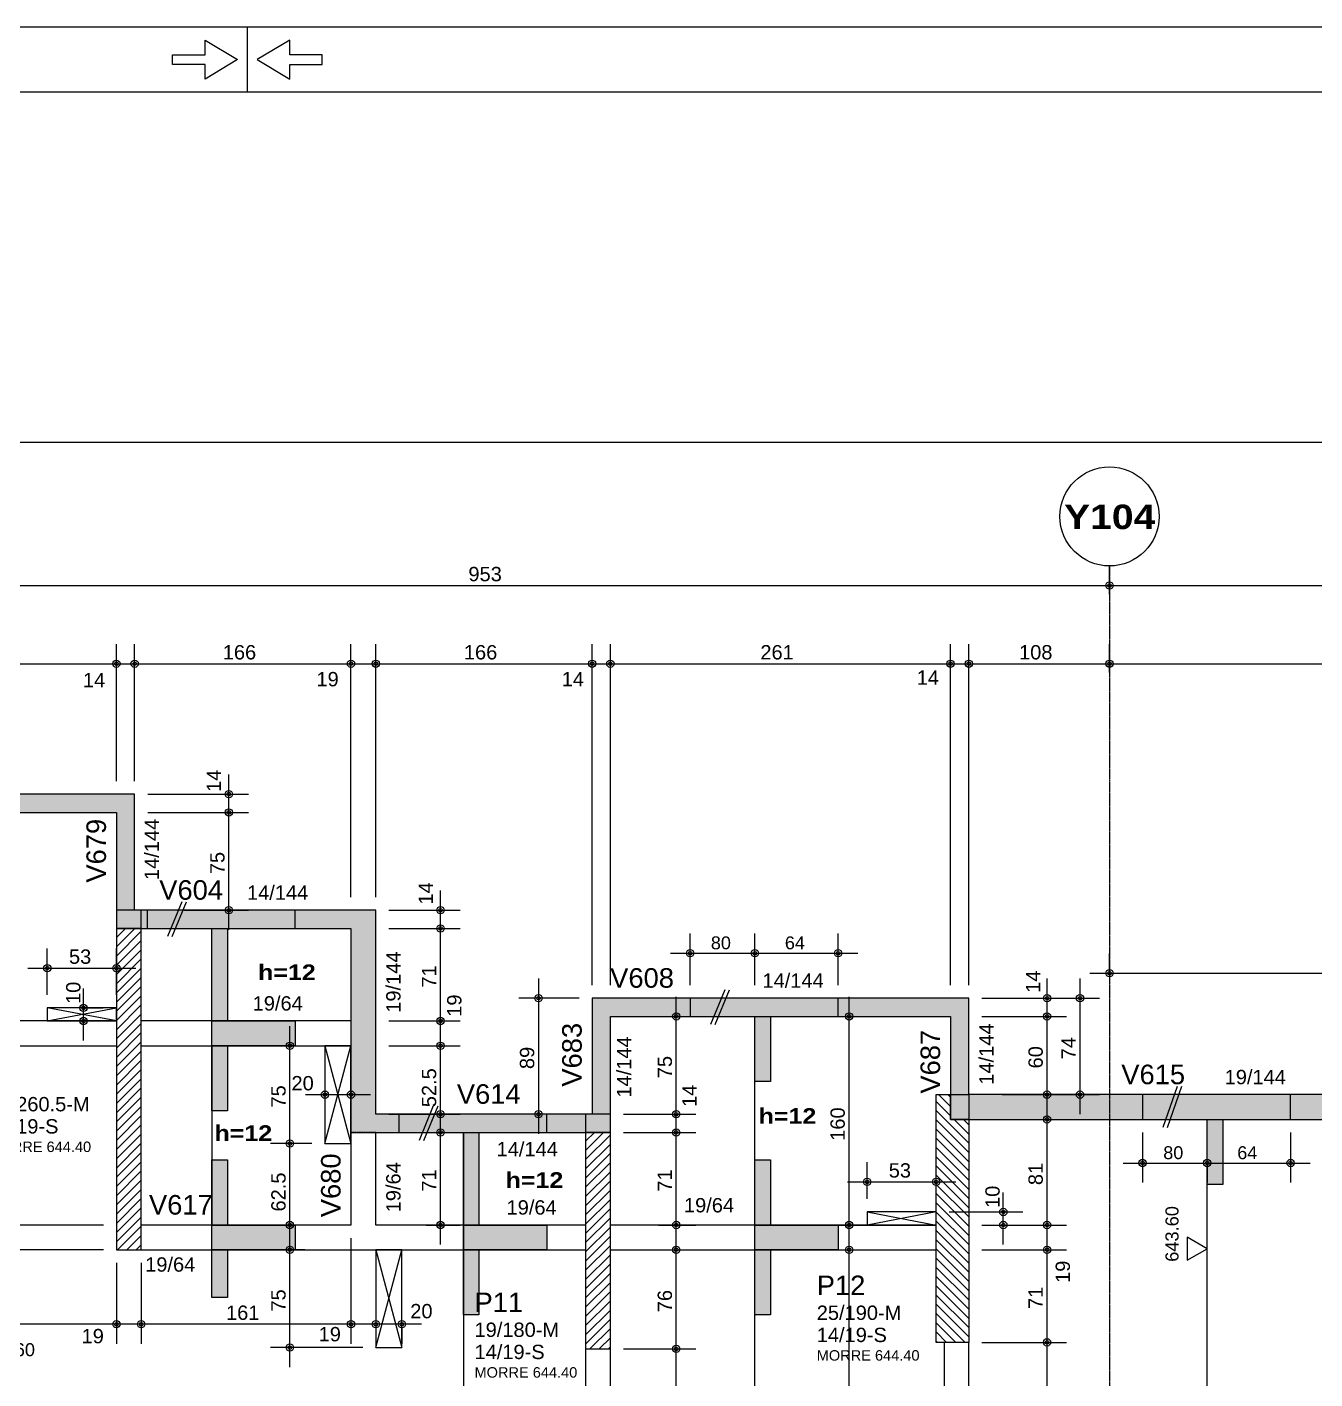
# Model space of a CAD drawing. Extents: x 0 to 7795, y 0 to 4205.
# Drawn here: x 3926 to 4914, y 3168 to 4205 of the extents above; entities that cross this region are included whole.
import ezdxf

# ---------------------------------------------------------------- set-up
doc = ezdxf.new("R2010")
doc.units = 0
doc.header["$MEASUREMENT"] = 0
for name, pattern in [('ESTILO_TQS_0002', [0.4, 0.1, -0.3]), ('ESTILO_TQS_0006', [0.3, 0.2, -0.1]), ('ESTILO_TQS_0007', [2.1, 1.5, -0.2, 0.2, -0.2])]:
    doc.linetypes.add(name, pattern=pattern)
for name, color, linetype in [('MTH-179', 1, 'CONTINUOUS'), ('MTH-224', 4, 'CONTINUOUS'), ('MTH-230', 1, 'CONTINUOUS'), ('MTH-COTAS7', 31, 'CONTINUOUS'), ('MTH-DIM-PILAR', 3, 'CONTINUOUS'), ('MTH-DIM-VIGA', 3, 'CONTINUOUS'), ('MTH-EIXO-214', 4, 'CONTINUOUS'), ('MTH-FACE-VIGA', 7, 'CONTINUOUS'), ('MTH-HACHURA-PILAR', 1, 'CONTINUOUS'), ('MTH-LINHA-SEÇÃO', 16, 'CONTINUOUS'), ('MTH-MARGEM', 5, 'CONTINUOUS'), ('MTH-PILAR-MORRE', 5, 'CONTINUOUS'), ('MTH-PILAR-SEGUE', 5, 'CONTINUOUS'), ('MTH-SIMB_COTA', 3, 'CONTINUOUS'), ('MTH-SOMB120', 56, 'CONTINUOUS'), ('MTH-SOMBRA21', 150, 'CONTINUOUS'), ('MTH-SOMBRA25', 253, 'CONTINUOUS'), ('MTH-TIT1-VIGA', 5, 'CONTINUOUS'), ('MTH-TXT', 4, 'CONTINUOUS'), ('MTH-TXT-NEGRITO', 5, 'CONTINUOUS'), ('MTH-TXT-NOTAS', 3, 'CONTINUOUS'), ('MTH-VIGA-INVERTIDA', 7, 'ESTILO_TQS_0002')]:
    doc.layers.add(name, color=color, linetype=linetype)
doc.styles.add('TQS_ARIAL', font='arial.ttf')
doc.styles.add('TQS_ARIAL_BLACK', font='ariblk.ttf')

msp = doc.modelspace()

# ---------------------------------------------------------------- linework, layer by layer
at = {"layer": 'MTH-179', "linetype": 'Continuous'}
for p, q in [((7795.004008, 4204.998269), (0.004008, 4204.998269)), ((4095.004008, 4154.998269), (4095.004008, 4204.998269))]:
    msp.add_line(p, q, dxfattribs=at)
for points in [[(4087.503275, 4179.998269), (4062.503275, 4164.998269), (4062.503275, 4176.248269), (4037.503275, 4176.248269), (4037.503275, 4183.748269), (4062.503275, 4183.748269), (4062.503275, 4194.998269), (4087.503275, 4179.998269)], [(4102.503275, 4179.998269), (4127.503275, 4164.998269), (4127.503275, 4176.248269), (4152.503275, 4176.248269), (4152.503275, 4183.748269), (4127.503275, 4183.748269), (4127.503275, 4194.998269), (4102.503275, 4179.998269)]]:
    msp.add_lwpolyline(points, dxfattribs=at)
at = {"layer": 'MTH-224', "linetype": 'Continuous'}
msp.add_lwpolyline([(4816.147961, 3259.09894), (4831.446431, 3267.931943), (4816.147961, 3276.764067), (4816.147961, 3259.09894)], dxfattribs=at)
at = {"layer": 'MTH-230', "linetype": 'Continuous'}
for p, q in [((3941.511368, 3442.635501), (3994.511368, 3452.635501)), ((3994.511368, 3442.635501), (3941.511368, 3452.635501)), ((4154.511366, 3348.618201), (4174.511366, 3423.635501)), ((4154.511366, 3423.618201), (4174.511366, 3348.618201)), ((4623.513083, 3296.135496), (4570.511367, 3286.135496)), ((4570.511367, 3296.135496), (4623.513083, 3286.135496)), ((4193.511368, 3192.135498), (4213.511368, 3267.135499)), ((4193.511368, 3267.135498), (4213.511368, 3192.135498))]:
    msp.add_line(p, q, dxfattribs=at)
msp.add_circle((4756.511366, 3829.636556), 38, dxfattribs=at)
at = {"layer": 'MTH-COTAS7', "linetype": 'Continuous'}
for p, q in [((561.511366, 3886.665182), (5343.511366, 3886.665182)), ((4756.511366, 3774.81151), (4756.511366, 3791.636556)), ((4756.511366, 3770.023656), (4756.511366, 3791.636556)), ((3788.511366, 3776.636556), (4771.511366, 3776.636556)), ((4741.511366, 3776.636556), (5343.511366, 3776.636556)), ((3994.511367, 3626.636556), (3994.511367, 3731.636556)), ((3994.511367, 3626.636556), (3994.511367, 3731.636556)), ((4008.511367, 3626.636556), (4008.511367, 3731.636556)), ((4008.511367, 3626.636556), (4008.511367, 3731.636556)), ((4174.511366, 3537.6182), (4174.511366, 3731.636556)), ((4174.511366, 3537.6182), (4174.511366, 3731.636556)), ((4193.511366, 3537.6182), (4193.511366, 3731.636556)), ((4193.511366, 3537.6182), (4193.511366, 3731.636556)), ((4359.512171, 3470.135501), (4359.512171, 3731.636556)), ((4359.512171, 3470.135501), (4359.512171, 3731.636556)), ((4373.512171, 3470.135501), (4373.512171, 3731.636556)), ((4373.512171, 3470.135501), (4373.512171, 3731.636556)), ((4634.511365, 3470.135501), (4634.511365, 3731.636556)), ((4634.511365, 3470.135501), (4634.511365, 3731.636556)), ((4648.511365, 3470.135501), (4648.511365, 3731.636556)), ((4648.511365, 3470.135501), (4648.511365, 3731.636556)), ((4756.511366, 3710.023656), (4756.511366, 3731.636556)), ((4756.511366, 3710.023656), (4756.511366, 3731.636556)), ((3788.511366, 3716.636556), (4009.511367, 3716.636556)), ((3979.511367, 3716.636556), (4023.511367, 3716.636556)), ((3993.511367, 3716.636556), (4189.511366, 3716.636556)), ((4159.511366, 3716.636556), (4208.511366, 3716.636556)), ((4178.511366, 3716.636556), (4374.512171, 3716.636556)), ((4344.512171, 3716.636556), (4388.512171, 3716.636556)), ((4358.512171, 3716.636556), (4649.511365, 3716.636556)), ((4619.511365, 3716.636556), (4663.511365, 3716.636556)), ((4633.511365, 3716.636556), (4771.511366, 3716.636556)), ((4741.511366, 3716.636556), (5324.511366, 3716.636556)), ((4080.764657, 3587.636556), (4080.764657, 3631.636556)), ((4018.511367, 3616.636556), (4095.764657, 3616.636556)), ((4080.764657, 3512.6182), (4080.764657, 3617.636556)), ((4018.511367, 3602.636556), (4095.764657, 3602.636556)), ((4018.511367, 3602.636556), (4095.764657, 3602.636556)), ((4243.206658, 3498.6182), (4243.206658, 3542.6182)), ((4046.187411, 3527.6182), (4095.764657, 3527.6182)), ((4203.511366, 3527.6182), (4258.206658, 3527.6182)), ((4243.206658, 3427.635501), (4243.206658, 3528.6182)), ((4203.511366, 3513.6182), (4258.206658, 3513.6182)), ((4203.511366, 3513.6182), (4258.206658, 3513.6182)), ((4434.753539, 3470.135501), (4434.753539, 3509.640961)), ((4484.319556, 3470.135501), (4484.319556, 3509.640961)), ((4484.319556, 3470.135501), (4484.319556, 3509.640961)), ((4548.319556, 3470.135501), (4548.319556, 3509.640961)), ((3941.511368, 3462.635501), (3941.511368, 3498.17829)), ((3994.511368, 3462.635501), (3994.511368, 3498.17829)), ((4419.753539, 3494.640961), (4499.319556, 3494.640961)), ((4469.319556, 3494.640961), (4563.319556, 3494.640961)), ((4756.511366, 3479.443004), (4756.511366, 3494.289635)), ((3926.511368, 3483.17829), (4009.511368, 3483.17829)), ((4318.39598, 3475.135501), (4318.39598, 3356.135501)), ((4708.60594, 3431.135501), (4708.60594, 3475.135501)), ((4733.876344, 3371.135501), (4733.876344, 3475.135501)), ((4741.511366, 3479.289635), (5324.511366, 3479.289635)), ((3969.317721, 3427.635501), (3969.317721, 3467.635501)), ((4243.206658, 3408.635501), (4243.206658, 3457.635501)), ((4349.512171, 3460.135501), (4303.39598, 3460.135501)), ((4424.083548, 3356.135501), (4424.083548, 3461.135501)), ((4556.700181, 3271.135499), (4556.700181, 3461.135501)), ((4658.515894, 3460.135501), (4748.876344, 3460.135501)), ((4658.515894, 3460.135501), (4723.60594, 3460.135501)), ((4708.60594, 3371.135501), (4708.60594, 3461.135501)), ((3965.935737, 3442.635501), (3984.317721, 3442.635501)), ((3968.017379, 3452.635501), (3984.317721, 3452.635501)), ((4203.511366, 3442.635501), (4258.206658, 3442.635501)), ((4203.511366, 3442.635501), (4258.206658, 3442.635501)), ((4413.477053, 3446.135501), (4439.083548, 3446.135501)), ((4553.504857, 3446.135501), (4571.700181, 3446.135501)), ((4658.515894, 3446.135501), (4723.60594, 3446.135501)), ((4668.515894, 3446.135501), (4723.60594, 3446.135501)), ((4127.639951, 3333.635501), (4127.639951, 3438.635501)), ((4243.206658, 3356.135501), (4243.206658, 3438.635501)), ((4119.185529, 3423.635501), (4112.639951, 3423.635501)), ((4203.511366, 3423.635501), (4258.206658, 3423.635501)), ((4203.511366, 3423.635501), (4258.206658, 3423.635501)), ((4139.511366, 3386.118201), (4189.511366, 3386.118201)), ((4424.083548, 3342.135501), (4424.083548, 3386.135501)), ((4674.131631, 3386.135501), (4748.876344, 3386.135501)), ((4697.704045, 3386.135501), (4723.60594, 3386.135501)), ((4708.60594, 3271.135496), (4708.60594, 3382.135501)), ((4174.511366, 3376.126851), (4174.511366, 3371.118201)), ((4203.511366, 3371.135501), (4258.206658, 3371.135501)), ((4243.206658, 3271.135499), (4243.206658, 3372.135501)), ((4344.512171, 3371.135501), (4303.39598, 3371.135501)), ((4383.512172, 3371.135501), (4439.083548, 3371.135501)), ((4383.512172, 3371.135501), (4439.083548, 3371.135501)), ((4424.083548, 3271.135499), (4424.083548, 3372.135501)), ((4127.639951, 3271.135499), (4127.639951, 3363.635501)), ((4701.022725, 3367.135501), (4723.60594, 3367.135501)), ((4238.052905, 3357.135501), (4258.206658, 3357.135501)), ((4383.512172, 3357.135501), (4439.083548, 3357.135501)), ((4383.512172, 3357.135501), (4439.083548, 3357.135501)), ((4781.880414, 3357.135501), (4781.880414, 3318.695251)), ((4895.446431, 3357.135501), (4895.446431, 3318.695251)), ((4144.511366, 3348.635501), (4112.639951, 3348.635501)), ((4144.511366, 3348.635501), (4112.639951, 3348.635501)), ((4570.511367, 3306.135496), (4570.511367, 3334.240994)), ((4623.513083, 3306.135496), (4623.513083, 3334.240994)), ((4766.880414, 3333.695251), (4846.446431, 3333.695251)), ((4816.446431, 3333.695251), (4910.446431, 3333.695251)), ((4831.446431, 3332.135501), (4831.446431, 3318.695251)), ((4831.446431, 3332.135501), (4831.446431, 3318.695251)), ((4555.511367, 3319.240994), (4638.513083, 3319.240994)), ((4675.036199, 3271.135496), (4675.036199, 3311.135496)), ((4708.60594, 3252.135499), (4708.60594, 3301.135496)), ((4633.515893, 3296.135496), (4690.036199, 3296.135496)), ((3984.511368, 3286.135499), (3873.910007, 3286.135499)), ((3984.511368, 3286.135499), (3873.910007, 3286.135499)), ((4143.914768, 3286.135499), (4112.639951, 3286.135499)), ((4127.639951, 3177.135498), (4127.639951, 3282.135499)), ((4232.252292, 3286.135499), (4258.206658, 3286.135499)), ((4410.49064, 3286.135499), (4439.083548, 3286.135499)), ((4424.083548, 3176.135501), (4424.083548, 3282.135499)), ((4545.970547, 3286.135499), (4571.700181, 3286.135499)), ((4556.700181, 3033.1355), (4556.700181, 3282.135499)), ((4658.515894, 3286.135496), (4723.60594, 3286.135496)), ((4658.515894, 3286.135496), (4723.60594, 3286.135496)), ((4668.515894, 3286.135496), (4690.036199, 3286.135496)), ((4708.60594, 3181.135499), (4708.60594, 3282.135499)), ((3984.511368, 3267.1182), (3873.910007, 3267.1182)), ((4138.989365, 3267.135499), (4112.639951, 3267.135499)), ((4174.511366, 3276.135499), (4174.511366, 3195.081278)), ((4174.511366, 3276.135499), (4174.511366, 3195.081278)), ((4417.619009, 3267.135499), (4439.083548, 3267.135499)), ((4564.956342, 3267.135499), (4571.700181, 3267.135499)), ((4658.515894, 3267.135499), (4723.60594, 3267.135499)), ((4658.515894, 3267.135499), (4723.60594, 3267.135499)), ((3994.511368, 3257.1182), (3994.511368, 3195.081278)), ((3994.511368, 3257.1182), (3994.511368, 3195.081278)), ((4013.511368, 3257.1182), (4013.511368, 3195.081278)), ((4013.511368, 3257.1182), (4013.511368, 3195.081278)), ((4193.511365, 3219.635499), (4193.511365, 3195.081278)), ((4009.511368, 3210.081278), (3788.511366, 3210.081278)), ((4028.511368, 3210.081278), (3979.511368, 3210.081278)), ((4189.511366, 3210.081278), (3998.511368, 3210.081278)), ((4208.511365, 3210.081278), (4159.511366, 3210.081278)), ((4228.511365, 3210.081278), (4178.511327, 3210.081278)), ((4193.511327, 3209.438973), (4193.511327, 3195.081278)), ((4213.511365, 3207.611384), (4213.511365, 3195.081278)), ((4424.083548, 2798.635501), (4424.083548, 3206.135501)), ((4708.60594, 3047.1355), (4708.60594, 3211.135499)), ((4658.515894, 3196.135499), (4723.60594, 3196.135499)), ((4658.515894, 3196.135499), (4723.60594, 3196.135499)), ((4183.511327, 3192.135498), (4112.639951, 3192.135498)), ((4383.512172, 3191.135501), (4439.083548, 3191.135501)), ((4383.512172, 3191.135501), (4439.083548, 3191.135501))]:
    msp.add_line(p, q, dxfattribs=at)
at = {"layer": 'MTH-EIXO-214', "linetype": 'ESTILO_TQS_0007'}
msp.add_line((4756.511366, 3791.636556), (4756.511366, 1718.135501), dxfattribs=at)
at = {"layer": 'MTH-FACE-VIGA', "linetype": 'Continuous'}
for points in [[(4008.511367, 3616.636556), (3720.511366, 3616.636556)], [(4008.511367, 3527.6182), (4008.511367, 3616.636556)], [(3734.511366, 3602.636556), (3994.511367, 3602.636556)], [(3994.511367, 3602.636556), (3994.511367, 3527.6182)], [(4193.511366, 3527.6182), (4013.511368, 3527.6182)], [(4193.511366, 3433.135501), (4193.511366, 3527.6182)], [(4013.511368, 3513.6182), (4174.511366, 3513.6182)], [(4174.511366, 3513.6182), (4174.511366, 3442.635501)], [(4648.511365, 3460.135501), (4359.512171, 3460.135501)], [(4359.512171, 3460.135501), (4359.512171, 3371.135501)], [(4648.511365, 3386.135501), (4648.511365, 3460.135501)], [(3994.511368, 3442.635501), (3734.511366, 3442.635501)], [(3941.511368, 3442.635501), (3994.511368, 3442.635501), (3994.511368, 3452.635501), (3941.511368, 3452.635501), (3941.511368, 3442.635501)], [(4174.511366, 3442.635501), (4013.511368, 3442.635501)], [(4373.512171, 3446.135501), (4634.511365, 3446.135501)], [(4373.512171, 3371.135501), (4373.512171, 3446.135501)], [(4634.511365, 3446.135501), (4634.511365, 3386.135499)], [(4193.511366, 3371.135501), (4193.511366, 3433.135501)], [(3734.511366, 3423.635501), (3994.511368, 3423.635501)], [(4013.511368, 3423.635501), (4174.511366, 3423.635501)], [(4154.511366, 3423.618201), (4154.511366, 3348.618201), (4174.511366, 3348.618201), (4174.511366, 3423.635501), (4154.511366, 3423.618201)], [(4174.511366, 3423.635501), (4174.511366, 3364.135501)], [(4925.511366, 3386.135501), (4648.515894, 3386.135501)], [(4354.512171, 3371.135501), (4193.511366, 3371.135501)], [(4174.511366, 3364.135501), (4174.511366, 3286.135499)], [(4648.515894, 3367.135501), (5309.511366, 3367.135501)], [(4193.511366, 3357.135501), (4354.512171, 3357.135501)], [(4193.511366, 3286.135499), (4193.511366, 3357.135501)], [(4623.513083, 3296.135496), (4570.511367, 3296.135496), (4570.511367, 3286.135496), (4623.513083, 3286.135496), (4623.513083, 3296.135496)], [(4174.511366, 3286.135499), (4013.511368, 3286.135499)], [(4354.512171, 3286.135499), (4193.511366, 3286.135499)], [(4623.515894, 3286.135499), (4373.512171, 3286.135499)], [(4013.511368, 3267.135499), (4184.011366, 3267.135499)], [(4184.011366, 3267.135499), (4354.512171, 3267.135499)], [(4193.511368, 3267.135498), (4193.511368, 3192.135498), (4213.511368, 3192.135498), (4213.511368, 3267.135499), (4193.511368, 3267.135498)], [(4373.512171, 3267.135499), (4623.515894, 3267.135499)], [(4629.515894, 3196.135499), (4629.515894, 3048.1355)], [(4648.515894, 3062.1355), (4648.515894, 3196.135499)], [(4354.512171, 3191.135501), (4354.512171, 2813.6355)], [(4373.512171, 2804.1355), (4373.512171, 3191.135501)]]:
    msp.add_lwpolyline(points, dxfattribs=at)
at = {"layer": 'MTH-HACHURA-PILAR', "linetype": 'Continuous'}
for p, q in [((3994.511368, 3499.536622), (4008.592946, 3513.6182)), ((3994.511368, 3506.607689), (4001.521879, 3513.6182)), ((3994.511368, 3492.465554), (4013.511368, 3511.465554)), ((3994.511368, 3485.394486), (4013.511368, 3504.394486)), ((3994.511368, 3478.323418), (4013.511368, 3497.323418)), ((3994.511368, 3471.25235), (4013.511368, 3490.25235)), ((3994.511368, 3464.181283), (4013.511368, 3483.181283)), ((3994.511368, 3457.110215), (4013.511368, 3476.110215)), ((3994.511368, 3450.039147), (4013.511368, 3469.039147)), ((3994.511368, 3442.968079), (4013.511368, 3461.968079)), ((3994.511368, 3435.897011), (4013.511368, 3454.897011)), ((3994.511368, 3428.825944), (4013.511368, 3447.825944)), ((3994.511368, 3421.754876), (4013.511368, 3440.754876)), ((3994.511368, 3414.683808), (4013.511368, 3433.683808)), ((3994.511368, 3407.61274), (4013.511368, 3426.61274)), ((3994.511368, 3400.541672), (4013.511368, 3419.541672)), ((3994.511368, 3393.470604), (4013.511368, 3412.470604)), ((3994.511368, 3386.399537), (4013.511368, 3405.399537)), ((3994.511368, 3379.328469), (4013.511368, 3398.328469)), ((3994.511368, 3372.257401), (4013.511368, 3391.257401)), ((3994.511368, 3365.186333), (4013.511368, 3384.186333)), ((4623.515894, 3380.932869), (4634.515894, 3369.932869)), ((4625.384332, 3386.135499), (4634.515894, 3377.003936)), ((4632.4554, 3386.135499), (4634.515894, 3384.075004)), ((3994.511368, 3358.115265), (4013.511368, 3377.115265)), ((4623.515894, 3373.861801), (4648.515894, 3348.861801)), ((3994.511368, 3351.044198), (4013.511368, 3370.044198)), ((3994.511368, 3343.97313), (4013.511368, 3362.97313)), ((4623.515894, 3366.790733), (4648.515894, 3341.790733)), ((4623.515894, 3359.719665), (4648.515894, 3334.719665)), ((4637.313262, 3367.135501), (4648.515894, 3355.932869)), ((4644.38433, 3367.135501), (4648.515894, 3363.003936)), ((3994.511368, 3336.902062), (4013.511368, 3355.902062)), ((4354.512171, 3343.349474), (4368.298198, 3357.135501)), ((4354.512171, 3350.420542), (4361.22713, 3357.135501)), ((4354.512171, 3336.278407), (4373.512171, 3355.278407)), ((4623.515894, 3352.648597), (4648.515894, 3327.648597)), ((3994.511368, 3329.830994), (4013.511368, 3348.830994)), ((3994.511368, 3322.759926), (4013.511368, 3341.759926)), ((4354.512171, 3329.207339), (4373.512171, 3348.207339)), ((4354.512171, 3322.136271), (4373.512171, 3341.136271)), ((4623.515894, 3345.577529), (4648.515894, 3320.577529)), ((3994.511368, 3315.688859), (4013.511368, 3334.688859)), ((4354.512171, 3315.065203), (4373.512171, 3334.065203)), ((4623.515894, 3338.506462), (4648.515894, 3313.506462)), ((4623.515894, 3331.435394), (4648.515894, 3306.435394)), ((3994.511368, 3308.617791), (4013.511368, 3327.617791)), ((3994.511368, 3301.546723), (4013.511368, 3320.546723)), ((4354.512171, 3307.994135), (4373.512171, 3326.994135)), ((4354.512171, 3300.923068), (4373.512171, 3319.923068)), ((4623.515894, 3324.364326), (4648.515894, 3299.364326)), ((3994.511368, 3294.475655), (4013.511368, 3313.475655)), ((4354.512171, 3293.852), (4373.512171, 3312.852)), ((4623.515894, 3317.293258), (4648.515894, 3292.293258)), ((4623.515894, 3310.22219), (4648.515894, 3285.22219)), ((3994.511368, 3287.404587), (4013.511368, 3306.404587)), ((3994.511368, 3280.333519), (4013.511368, 3299.333519)), ((4354.512171, 3286.780932), (4373.512171, 3305.780932)), ((4354.512171, 3279.709864), (4373.512171, 3298.709864)), ((4623.515894, 3303.151123), (4648.515894, 3278.151123)), ((3994.511368, 3273.262452), (4013.511368, 3292.262452)), ((4354.512171, 3272.638796), (4373.512171, 3291.638796)), ((4623.515894, 3296.080055), (4648.515894, 3271.080055)), ((4623.515894, 3289.008987), (4648.515894, 3264.008987)), ((3995.438184, 3267.1182), (4013.511368, 3285.191384)), ((4002.509252, 3267.1182), (4013.511368, 3278.120316)), ((4354.512171, 3265.567728), (4373.512171, 3284.567728)), ((4354.512171, 3258.496661), (4373.512171, 3277.496661)), ((4623.515894, 3281.937919), (4648.515894, 3256.937919)), ((4009.58032, 3267.1182), (4013.511368, 3271.049248)), ((4354.512171, 3251.425593), (4373.512171, 3270.425593)), ((4623.515894, 3274.866851), (4648.515894, 3249.866851)), ((4623.515894, 3267.795784), (4648.515894, 3242.795784)), ((4354.512171, 3244.354525), (4373.512171, 3263.354525)), ((4354.512171, 3237.283457), (4373.512171, 3256.283457)), ((4623.515894, 3260.724716), (4648.515894, 3235.724716)), ((4354.512171, 3230.212389), (4373.512171, 3249.212389)), ((4623.515894, 3253.653648), (4648.515894, 3228.653648)), ((4623.515894, 3246.58258), (4648.515894, 3221.58258)), ((4354.512171, 3223.141322), (4373.512171, 3242.141322)), ((4623.515894, 3239.511512), (4648.515894, 3214.511512)), ((4354.512171, 3216.070254), (4373.512171, 3235.070254)), ((4354.512171, 3208.999186), (4373.512171, 3227.999186)), ((4623.515894, 3232.440444), (4648.515894, 3207.440444)), ((4623.515894, 3225.369377), (4648.515894, 3200.369377)), ((4354.512171, 3201.928118), (4373.512171, 3220.928118)), ((4623.515894, 3218.298309), (4645.678705, 3196.135499)), ((4354.512171, 3194.85705), (4373.512171, 3213.85705)), ((4357.86169, 3191.135501), (4373.512171, 3206.785983)), ((4623.515894, 3211.227241), (4638.607637, 3196.135499)), ((4623.515894, 3204.156173), (4631.536569, 3196.135499)), ((4364.932757, 3191.135501), (4373.512171, 3199.714915)), ((4623.515894, 3197.085105), (4624.465501, 3196.135499)), ((4372.003825, 3191.135501), (4373.512171, 3192.643847))]:
    msp.add_line(p, q, dxfattribs=at)
at = {"layer": 'MTH-LINHA-SEÇÃO', "linetype": 'Continuous'}
for p, q in [((4034.013917, 3507.654311), (4044.935693, 3534.206109)), ((4037.351127, 3507.50262), (4048.272903, 3534.054417)), ((4450.615734, 3440.171612), (4461.53751, 3466.72341)), ((4453.952943, 3440.019921), (4464.874719, 3466.571718)), ((4484.319556, 3286.135499), (4484.319556, 3446.135501)), ((4067.717739, 3423.635501), (4067.717739, 3286.135499)), ((4797.742609, 3361.171612), (4808.664385, 3392.72341)), ((4801.079818, 3361.019921), (4812.001594, 3392.571718)), ((4227.010696, 3351.171612), (4237.932472, 3377.72341)), ((4230.347905, 3351.019921), (4241.269682, 3377.571718)), ((4831.446431, 2686.135501), (4831.446431, 3367.135501)), ((4260.714518, 3357.135501), (4260.714518, 2531.13677)), ((4484.319556, 2686.1355), (4484.319556, 3286.135499))]:
    msp.add_line(p, q, dxfattribs=at)
for points in [[(4018.151723, 3527.6182), (4018.151723, 3513.6182), (4131.717739, 3513.6182), (4131.717739, 3527.6182), (4018.151723, 3527.6182)], [(4067.717739, 3442.635501), (4067.717739, 3513.6182), (4079.717739, 3513.6182), (4079.717739, 3442.635501), (4067.717739, 3442.635501)], [(4434.753539, 3460.135501), (4434.753539, 3446.135501), (4548.319556, 3446.135501), (4548.319556, 3460.135501), (4434.753539, 3460.135501)], [(4067.68788, 3423.635501), (4067.68788, 3442.635501), (4131.68788, 3442.635501), (4131.68788, 3423.635501), (4067.68788, 3423.635501)], [(4484.319556, 3396.135501), (4484.319556, 3446.135501), (4496.319556, 3446.135501), (4496.319556, 3396.135501), (4484.319556, 3396.135501)], [(4067.717739, 3373.635501), (4067.717739, 3423.635501), (4079.717739, 3423.635501), (4079.717739, 3373.635501), (4067.717739, 3373.635501)], [(4781.880414, 3386.135501), (4781.880414, 3367.135501), (4895.446431, 3367.135501), (4895.446431, 3386.135501), (4781.880414, 3386.135501)], [(4211.148502, 3371.135501), (4211.148502, 3357.135501), (4324.714518, 3357.135501), (4324.714518, 3371.135501), (4211.148502, 3371.135501)], [(4831.446431, 3317.135501), (4831.446431, 3367.135501), (4843.446431, 3367.135501), (4843.446431, 3317.135501), (4831.446431, 3317.135501)], [(4260.714518, 3286.135499), (4260.714518, 3357.135501), (4272.714518, 3357.135501), (4272.714518, 3286.135499), (4260.714518, 3286.135499)], [(4067.717739, 3286.135499), (4067.717739, 3336.135499), (4079.717739, 3336.135499), (4079.717739, 3286.135499), (4067.717739, 3286.135499)], [(4484.319556, 3286.135499), (4484.319556, 3336.135499), (4496.319556, 3336.135499), (4496.319556, 3286.135499), (4484.319556, 3286.135499)], [(4067.68788, 3267.135499), (4067.68788, 3286.135499), (4131.68788, 3286.135499), (4131.68788, 3267.135499), (4067.68788, 3267.135499)], [(4260.714518, 3267.135499), (4260.714518, 3286.135499), (4324.714518, 3286.135499), (4324.714518, 3267.135499), (4260.714518, 3267.135499)], [(4484.319556, 3267.135499), (4484.319556, 3286.135499), (4548.319556, 3286.135499), (4548.319556, 3267.135499), (4484.319556, 3267.135499)], [(4067.717739, 3230.572307), (4067.717739, 3267.135499), (4079.717739, 3267.135499), (4079.717739, 3230.572307), (4067.717739, 3230.572307)], [(4260.714518, 3217.135499), (4260.714518, 3267.135499), (4272.714518, 3267.135499), (4272.714518, 3217.135499), (4260.714518, 3217.135499)], [(4484.319556, 3217.135499), (4484.319556, 3267.135499), (4496.319556, 3267.135499), (4496.319556, 3217.135499), (4484.319556, 3217.135499)]]:
    msp.add_lwpolyline(points, dxfattribs=at)
at = {"layer": 'MTH-MARGEM', "linetype": 'Continuous'}
msp.add_line((7745.004008, 4154.998269), (175.004008, 4154.998269), dxfattribs=at)
at = {"layer": 'MTH-PILAR-MORRE', "linetype": 'Continuous'}
for points in [[(4013.511368, 3513.6182), (3994.511368, 3513.6182), (3994.511368, 3267.1182), (4013.511368, 3267.1182), (4013.511368, 3513.6182)], [(4648.515894, 3367.135501), (4648.515894, 3196.135499), (4623.515894, 3196.135499), (4623.515894, 3386.135499), (4634.515894, 3386.135499), (4634.515894, 3367.135501), (4648.515894, 3367.135501)], [(4373.512171, 3357.135501), (4354.512171, 3357.135501), (4354.512171, 3191.135501), (4373.512171, 3191.135501), (4373.512171, 3357.135501)]]:
    msp.add_lwpolyline(points, dxfattribs=at)
at = {"layer": 'MTH-PILAR-SEGUE', "linetype": 'Continuous'}
for points in [[(4013.511368, 3527.600901), (3994.511368, 3527.600901), (3994.511368, 3513.6182), (4013.511368, 3513.6182), (4013.511368, 3527.600901)], [(4634.515894, 3386.135499), (4648.515894, 3386.135499), (4648.515894, 3367.135501), (4634.515894, 3367.135501), (4634.515894, 3386.135499)], [(4373.512171, 3371.135501), (4354.512171, 3371.135501), (4354.512171, 3357.135501), (4373.512171, 3357.135501), (4373.512171, 3371.135501)]]:
    msp.add_lwpolyline(points, dxfattribs=at)
at = {"layer": 'MTH-SIMB_COTA', "linetype": 'Continuous'}
for centre, radius in [((4756.511366, 3776.636556), 2.8), ((4756.511366, 3776.636556), 2.8), ((4756.511366, 3776.636556), 1.4), ((4756.511366, 3776.636556), 1.4), ((3994.511367, 3716.636556), 2.8), ((3994.511367, 3716.636556), 2.8), ((3994.511367, 3716.636556), 1.4), ((3994.511367, 3716.636556), 1.4), ((4008.511367, 3716.636556), 2.8), ((4008.511367, 3716.636556), 2.8), ((4008.511367, 3716.636556), 1.4), ((4008.511367, 3716.636556), 1.4), ((4174.511366, 3716.636556), 2.8), ((4174.511366, 3716.636556), 2.8), ((4174.511366, 3716.636556), 1.4), ((4174.511366, 3716.636556), 1.4), ((4193.511366, 3716.636556), 2.8), ((4193.511366, 3716.636556), 2.8), ((4193.511366, 3716.636556), 1.4), ((4193.511366, 3716.636556), 1.4), ((4359.512171, 3716.636556), 2.8), ((4359.512171, 3716.636556), 2.8), ((4359.512171, 3716.636556), 1.4), ((4359.512171, 3716.636556), 1.4), ((4373.512171, 3716.636556), 2.8), ((4373.512171, 3716.636556), 2.8), ((4373.512171, 3716.636556), 1.4), ((4373.512171, 3716.636556), 1.4), ((4634.511365, 3716.636556), 2.8), ((4634.511365, 3716.636556), 2.8), ((4634.511365, 3716.636556), 1.4), ((4634.511365, 3716.636556), 1.4), ((4648.511365, 3716.636556), 2.8), ((4648.511365, 3716.636556), 2.8), ((4648.511365, 3716.636556), 1.4), ((4648.511365, 3716.636556), 1.4), ((4756.511366, 3716.636556), 2.8), ((4756.511366, 3716.636556), 2.8), ((4756.511366, 3716.636556), 1.4), ((4756.511366, 3716.636556), 1.4), ((4080.764657, 3616.636556), 2.8), ((4080.764657, 3616.636556), 1.4), ((4080.764657, 3602.636556), 2.8), ((4080.764657, 3602.636556), 2.8), ((4080.764657, 3602.636556), 1.4), ((4080.764657, 3602.636556), 1.4), ((4080.764657, 3527.6182), 2.8), ((4080.764657, 3527.6182), 1.4), ((4243.206658, 3527.6182), 2.8), ((4243.206658, 3527.6182), 1.4), ((4243.206658, 3513.6182), 2.8), ((4243.206658, 3513.6182), 2.8), ((4243.206658, 3513.6182), 1.4), ((4243.206658, 3513.6182), 1.4), ((4434.753539, 3494.640961), 2.8), ((4434.753539, 3494.640961), 1.4), ((4484.319556, 3494.640961), 2.8), ((4484.319556, 3494.640961), 2.8), ((4484.319556, 3494.640961), 1.4), ((4484.319556, 3494.640961), 1.4), ((4548.319556, 3494.640961), 2.8), ((4548.319556, 3494.640961), 1.4), ((3941.511368, 3483.17829), 2.8), ((3941.511368, 3483.17829), 1.4), ((3994.511368, 3483.17829), 2.8), ((3994.511368, 3483.17829), 1.4), ((4756.511366, 3479.289635), 2.8), ((4756.511366, 3479.289635), 1.4), ((3969.317721, 3452.635501), 2.8), ((3969.317721, 3452.635501), 1.4), ((4318.39598, 3460.135501), 2.8), ((4318.39598, 3460.135501), 1.4), ((4708.60594, 3460.135501), 2.8), ((4708.60594, 3460.135501), 1.4), ((4733.876344, 3460.135501), 2.8), ((4733.876344, 3460.135501), 1.4), ((3969.317721, 3442.635501), 2.8), ((3969.317721, 3442.635501), 1.4), ((4243.206658, 3442.635501), 2.8), ((4243.206658, 3442.635501), 2.8), ((4243.206658, 3442.635501), 1.4), ((4243.206658, 3442.635501), 1.4), ((4424.083548, 3446.135501), 2.8), ((4424.083548, 3446.135501), 1.4), ((4556.700181, 3446.135501), 2.8), ((4556.700181, 3446.135501), 1.4), ((4708.60594, 3446.135501), 2.8), ((4708.60594, 3446.135501), 2.8), ((4708.60594, 3446.135501), 1.4), ((4708.60594, 3446.135501), 1.4), ((4127.639951, 3423.635501), 2.8), ((4127.639951, 3423.635501), 1.4), ((4243.206658, 3423.635501), 2.8), ((4243.206658, 3423.635501), 2.8), ((4243.206658, 3423.635501), 1.4), ((4243.206658, 3423.635501), 1.4), ((4154.511366, 3386.118201), 2.8), ((4154.511366, 3386.118201), 1.4), ((4174.511366, 3386.118201), 2.8), ((4174.511366, 3386.118201), 1.4), ((4708.60594, 3386.135501), 2.8), ((4708.60594, 3386.135501), 1.4), ((4733.876344, 3386.135501), 2.8), ((4733.876344, 3386.135501), 1.4), ((4243.206658, 3371.135501), 2.8), ((4243.206658, 3371.135501), 1.4), ((4318.39598, 3371.135501), 2.8), ((4318.39598, 3371.135501), 1.4), ((4424.083548, 3371.135501), 2.8), ((4424.083548, 3371.135501), 2.8), ((4424.083548, 3371.135501), 1.4), ((4424.083548, 3371.135501), 1.4), ((4243.206658, 3357.135501), 2.8), ((4424.083548, 3357.135501), 2.8), ((4424.083548, 3357.135501), 2.8), ((4708.60594, 3367.135501), 2.8), ((4708.60594, 3367.135501), 1.4), ((4127.639951, 3348.635501), 2.8), ((4127.639951, 3348.635501), 2.8), ((4127.639951, 3348.635501), 1.4), ((4127.639951, 3348.635501), 1.4), ((4243.206658, 3357.135501), 1.4), ((4424.083548, 3357.135501), 1.4), ((4424.083548, 3357.135501), 1.4), ((4781.880414, 3333.695251), 2.8), ((4781.880414, 3333.695251), 1.4), ((4831.446431, 3333.695251), 2.8), ((4831.446431, 3333.695251), 2.8), ((4831.446431, 3333.695251), 1.4), ((4831.446431, 3333.695251), 1.4), ((4895.446431, 3333.695251), 2.8), ((4895.446431, 3333.695251), 1.4), ((4570.511367, 3319.240994), 2.8), ((4570.511367, 3319.240994), 1.4), ((4623.513083, 3319.240994), 2.8), ((4623.513083, 3319.240994), 1.4), ((4675.036199, 3296.135496), 2.8), ((4675.036199, 3296.135496), 1.4), ((4127.639951, 3286.135499), 2.8), ((4127.639951, 3286.135499), 1.4), ((4243.206658, 3286.135499), 2.8), ((4243.206658, 3286.135499), 1.4), ((4424.083548, 3286.135499), 2.8), ((4424.083548, 3286.135499), 1.4), ((4556.700181, 3286.135499), 2.8), ((4556.700181, 3286.135499), 1.4), ((4675.036199, 3286.135496), 2.8), ((4675.036199, 3286.135496), 1.4), ((4708.60594, 3286.135496), 2.8), ((4708.60594, 3286.135496), 2.8), ((4708.60594, 3286.135496), 1.4), ((4708.60594, 3286.135496), 1.4), ((4127.639951, 3267.135499), 2.8), ((4127.639951, 3267.135499), 1.4), ((4424.083548, 3267.135499), 2.8), ((4424.083548, 3267.135499), 1.4), ((4556.700181, 3267.135499), 2.8), ((4556.700181, 3267.135499), 1.4), ((4708.60594, 3267.135499), 2.8), ((4708.60594, 3267.135499), 2.8), ((4708.60594, 3267.135499), 1.4), ((4708.60594, 3267.135499), 1.4), ((3994.511368, 3210.081278), 2.8), ((3994.511368, 3210.081278), 2.8), ((3994.511368, 3210.081278), 1.4), ((3994.511368, 3210.081278), 1.4), ((4013.511368, 3210.081278), 2.8), ((4013.511368, 3210.081278), 2.8), ((4013.511368, 3210.081278), 1.4), ((4013.511368, 3210.081278), 1.4), ((4174.511366, 3210.081278), 2.8), ((4174.511366, 3210.081278), 2.8), ((4174.511366, 3210.081278), 1.4), ((4174.511366, 3210.081278), 1.4), ((4193.511327, 3210.081278), 2.8), ((4193.511365, 3210.081278), 2.8), ((4193.511327, 3210.081278), 1.4), ((4193.511365, 3210.081278), 1.4), ((4213.511365, 3210.081278), 2.8), ((4213.511365, 3210.081278), 1.4), ((4127.639951, 3192.135498), 2.8), ((4424.083548, 3191.135501), 2.8), ((4424.083548, 3191.135501), 2.8), ((4708.60594, 3196.135499), 2.8), ((4708.60594, 3196.135499), 2.8), ((4708.60594, 3196.135499), 1.4), ((4708.60594, 3196.135499), 1.4), ((4127.639951, 3192.135498), 1.4), ((4424.083548, 3191.135501), 1.4), ((4424.083548, 3191.135501), 1.4)]:
    msp.add_circle(centre, radius, dxfattribs=at)
at = {"layer": 'MTH-SOMB120', "linetype": 'Continuous'}
for points in [[(5309.511366, 3386.135501), (4648.511366, 3386.135501), (4648.511366, 3460.135918), (4359.512172, 3460.135918), (4359.512172, 3371.135501), (4193.511366, 3371.135501), (4193.511366, 3527.618233), (4008.511368, 3527.618233), (4008.511368, 3616.636627), (3720.511366, 3616.636627), (3720.511366, 3527.618233), (3712.511366, 3527.618233), (3712.511366, 3475.635533), (3390.511366, 3475.635533), (3390.511366, 3377.635536), (2514.511366, 3377.635536)], [(2489.511366, 3358.635533), (3415.511366, 3358.635533), (3415.511366, 3456.635572), (3734.511366, 3456.635572), (3734.511366, 3602.636627), (3994.511368, 3602.636627), (3994.511368, 3513.618271), (4174.511366, 3513.618271), (4174.511366, 3357.135501), (4373.512172, 3357.135501), (4373.512172, 3446.135918), (4634.511366, 3446.135918), (4634.511366, 3367.135501), (5309.511366, 3367.135501)]]:
    msp.add_lwpolyline(points, dxfattribs=at)
for points in [[(3720.511366, 3616.636627), (3734.511366, 3602.636627), (4008.511368, 3616.636627)], [(3734.511366, 3602.636627), (3994.511368, 3602.636627), (4008.511368, 3616.636627)], [(4008.511368, 3616.636627), (3994.511368, 3602.636627), (4008.511368, 3527.618233)], [(3994.511368, 3602.636627), (3994.511368, 3513.618271), (4008.511368, 3527.618233)], [(4008.511368, 3527.618233), (3994.511368, 3513.618271), (4174.511366, 3513.618271)], [(4008.511368, 3527.618233), (4174.511366, 3513.618271), (4193.511366, 3527.618233)], [(4193.511366, 3527.618233), (4174.511366, 3357.135501), (4193.511366, 3371.135501)], [(4193.511366, 3527.618233), (4174.511366, 3513.618271), (4174.511366, 3357.135501)], [(4359.512172, 3371.135501), (4373.512172, 3357.135501), (4359.512172, 3460.135918)], [(4359.512172, 3460.135918), (4373.512172, 3357.135501), (4373.512172, 3446.135918)], [(4359.512172, 3460.135918), (4373.512172, 3446.135918), (4648.511366, 3460.135918)], [(4634.511366, 3446.135918), (4648.511366, 3460.135918), (4373.512172, 3446.135918)], [(4634.511366, 3367.135501), (4648.511366, 3460.135918), (4634.511366, 3446.135918)], [(4634.511366, 3367.135501), (4648.511366, 3386.135501), (4648.511366, 3460.135918)], [(5309.511366, 3367.135501), (4648.511366, 3386.135501), (4634.511366, 3367.135501)], [(5309.511366, 3367.135501), (5309.511366, 3386.135501), (4648.511366, 3386.135501)], [(4193.511366, 3371.135501), (4174.511366, 3357.135501), (4373.512172, 3357.135501)], [(4193.511366, 3371.135501), (4373.512172, 3357.135501), (4359.512172, 3371.135501)]]:
    msp.add_solid(points, dxfattribs=at)
at = {"layer": 'MTH-SOMBRA21', "linetype": 'Continuous'}
for points in [[(4018.151723, 3527.6182), (4018.151723, 3513.6182), (4131.717739, 3513.6182)], [(4018.151723, 3527.6182), (4131.717739, 3513.6182), (4131.717739, 3527.6182)], [(4018.151723, 3527.6182), (4131.717739, 3527.6182), (4018.151723, 3527.6182)], [(4067.717739, 3442.635501), (4067.717739, 3513.6182), (4079.717739, 3513.6182)], [(4067.717739, 3442.635501), (4079.717739, 3513.6182), (4079.717739, 3442.635501)], [(4434.753539, 3460.135501), (4434.753539, 3446.135501), (4548.319556, 3446.135501)], [(4434.753539, 3460.135501), (4548.319556, 3446.135501), (4548.319556, 3460.135501)], [(4434.753539, 3460.135501), (4548.319556, 3460.135501), (4434.753539, 3460.135501)], [(4067.68788, 3423.635501), (4067.68788, 3442.635501), (4131.68788, 3442.635501)], [(4067.68788, 3423.635501), (4131.68788, 3442.635501), (4131.68788, 3423.635501)], [(4067.717739, 3442.635501), (4079.717739, 3442.635501), (4067.717739, 3442.635501)], [(4484.319556, 3396.135501), (4484.319556, 3446.135501), (4496.319556, 3446.135501)], [(4484.319556, 3396.135501), (4496.319556, 3446.135501), (4496.319556, 3396.135501)], [(4067.68788, 3423.635501), (4131.68788, 3423.635501), (4067.68788, 3423.635501)], [(4067.717739, 3373.635501), (4067.717739, 3423.635501), (4079.717739, 3423.635501)], [(4067.717739, 3373.635501), (4079.717739, 3423.635501), (4079.717739, 3373.635501)], [(4484.319556, 3396.135501), (4496.319556, 3396.135501), (4484.319556, 3396.135501)], [(4781.880414, 3386.135501), (4781.880414, 3367.135501), (4895.446431, 3367.135501)], [(4781.880414, 3386.135501), (4895.446431, 3367.135501), (4895.446431, 3386.135501)], [(4781.880414, 3386.135501), (4895.446431, 3386.135501), (4781.880414, 3386.135501)], [(4067.717739, 3373.635501), (4079.717739, 3373.635501), (4067.717739, 3373.635501)], [(4211.148502, 3371.135501), (4211.148502, 3357.135501), (4324.714518, 3357.135501)], [(4211.148502, 3371.135501), (4324.714518, 3357.135501), (4324.714518, 3371.135501)], [(4211.148502, 3371.135501), (4324.714518, 3371.135501), (4211.148502, 3371.135501)], [(4831.446431, 3317.135501), (4831.446431, 3367.135501), (4843.446431, 3367.135501)], [(4831.446431, 3317.135501), (4843.446431, 3367.135501), (4843.446431, 3317.135501)], [(4260.714518, 3286.135499), (4260.714518, 3357.135501), (4272.714518, 3357.135501)], [(4260.714518, 3286.135499), (4272.714518, 3357.135501), (4272.714518, 3286.135499)], [(4067.717739, 3286.135499), (4067.717739, 3336.135499), (4079.717739, 3336.135499)], [(4067.717739, 3286.135499), (4079.717739, 3336.135499), (4079.717739, 3286.135499)], [(4484.319556, 3286.135499), (4484.319556, 3336.135499), (4496.319556, 3336.135499)], [(4484.319556, 3286.135499), (4496.319556, 3336.135499), (4496.319556, 3286.135499)], [(4831.446431, 3317.135501), (4843.446431, 3317.135501), (4831.446431, 3317.135501)], [(4067.68788, 3267.135499), (4067.68788, 3286.135499), (4131.68788, 3286.135499)], [(4067.68788, 3267.135499), (4131.68788, 3286.135499), (4131.68788, 3267.135499)], [(4067.717739, 3286.135499), (4079.717739, 3286.135499), (4067.717739, 3286.135499)], [(4260.714518, 3267.135499), (4260.714518, 3286.135499), (4324.714518, 3286.135499)], [(4260.714518, 3267.135499), (4324.714518, 3286.135499), (4324.714518, 3267.135499)], [(4260.714518, 3286.135499), (4272.714518, 3286.135499), (4260.714518, 3286.135499)], [(4484.319556, 3267.135499), (4484.319556, 3286.135499), (4548.319556, 3286.135499)], [(4484.319556, 3267.135499), (4548.319556, 3286.135499), (4548.319556, 3267.135499)], [(4484.319556, 3286.135499), (4496.319556, 3286.135499), (4484.319556, 3286.135499)], [(4067.68788, 3267.135499), (4131.68788, 3267.135499), (4067.68788, 3267.135499)], [(4067.717739, 3230.572307), (4067.717739, 3267.135499), (4079.717739, 3267.135499)], [(4067.717739, 3230.572307), (4079.717739, 3267.135499), (4079.717739, 3230.572307)], [(4260.714518, 3267.135499), (4324.714518, 3267.135499), (4260.714518, 3267.135499)], [(4260.714518, 3217.135499), (4260.714518, 3267.135499), (4272.714518, 3267.135499)], [(4260.714518, 3217.135499), (4272.714518, 3267.135499), (4272.714518, 3217.135499)], [(4484.319556, 3217.135499), (4484.319556, 3267.135499), (4496.319556, 3267.135499)], [(4484.319556, 3217.135499), (4496.319556, 3267.135499), (4496.319556, 3217.135499)], [(4484.319556, 3267.135499), (4548.319556, 3267.135499), (4484.319556, 3267.135499)], [(4067.717739, 3230.572307), (4079.717739, 3230.572307), (4067.717739, 3230.572307)], [(4260.714518, 3217.135499), (4272.714518, 3217.135499), (4260.714518, 3217.135499)], [(4484.319556, 3217.135499), (4496.319556, 3217.135499), (4484.319556, 3217.135499)]]:
    msp.add_solid(points, dxfattribs=at)
at = {"layer": 'MTH-SOMBRA25', "linetype": 'Continuous'}
for points in [[(4013.511368, 3527.600901), (3994.511368, 3527.600901), (3994.511368, 3513.6182)], [(4013.511368, 3527.600901), (3994.511368, 3513.6182), (4013.511368, 3513.6182)], [(4013.511368, 3527.600901), (4013.511368, 3513.6182), (4013.511368, 3527.600901)], [(4634.515894, 3386.135499), (4648.515894, 3386.135499), (4648.515894, 3367.135501)], [(4634.515894, 3386.135499), (4648.515894, 3367.135501), (4634.515894, 3367.135501)], [(4634.515894, 3386.135499), (4634.515894, 3367.135501), (4634.515894, 3386.135499)], [(4373.512171, 3371.135501), (4354.512171, 3371.135501), (4354.512171, 3357.135501)], [(4373.512171, 3371.135501), (4354.512171, 3357.135501), (4373.512171, 3357.135501)], [(4373.512171, 3371.135501), (4373.512171, 3357.135501), (4373.512171, 3371.135501)]]:
    msp.add_solid(points, dxfattribs=at)
at = {"layer": 'MTH-VIGA-INVERTIDA', "linetype": 'ESTILO_TQS_0006'}
for p, q in [((4174.511366, 3442.635501), (4174.511366, 3423.635501)), ((4193.511366, 3357.135501), (4174.511366, 3357.135501))]:
    msp.add_line(p, q, dxfattribs=at)

# ---------------------------------------------------------------- texts
at = {"layer": 'MTH-COTAS7', "linetype": 'Continuous', "style": 'TQS_ARIAL'}
for s, height, p in [('953', 11, (4264.611366, 3779.936556)), ('166', 11, (4076.111367, 3719.936556)), ('166', 11, (4261.111769, 3719.936556)), ('261', 11, (4488.611768, 3719.936556)), ('108', 11, (4687.111366, 3719.936556)), ('14', 11, (3968.844704, 3698.60673)), ('19', 11, (4147.994331, 3699.315028)), ('14', 11, (4336.184032, 3699.315028)), ('14', 11, (4608.570924, 3700.49829)), ('80', 9.9, (4450.626547, 3497.610961)), ('64', 9.9, (4507.409556, 3497.610961)), ('53', 11, (3958.111368, 3486.47829)), ('20', 11, (4128.844703, 3389.418201)), ('80', 9.9, (4797.753423, 3336.665251)), ('64', 9.9, (4854.536431, 3336.665251)), ('53', 11, (4587.112225, 3322.540994)), ('20', 11, (4219.987996, 3214.573777)), ('161', 11, (4078.611367, 3213.381278)), ('19', 11, (3967.80036, 3195.425761)), ('19', 11, (4149.692091, 3196.924962))]:
    msp.add_text(s, height=height, dxfattribs=at).set_placement(p)
for s, p in [('14', (4074.810178, 3618.282771)), ('75', (4077.464657, 3555.227378)), ('14', (4237.361664, 3531.926316)), ('71', (4239.906658, 3468.22685)), ('14', (4703.389067, 3464.23523)), ('10', (3966.938701, 3455.670879)), ('19', (4259.258192, 3445.860515)), ('89', (4315.09598, 3405.735501)), ('60', (4705.30594, 3406.235501)), ('74', (4730.576344, 3413.235501)), ('75', (4420.783548, 3398.735501)), ('52.5', (4239.906658, 3376.485501)), ('75', (4124.339951, 3376.235501)), ('14', (4439.682541, 3376.707184)), ('160', (4553.400181, 3350.7355)), ('81', (4705.30594, 3316.735498)), ('62.5', (4124.339951, 3296.4855)), ('71', (4239.906658, 3311.7355)), ('71', (4420.783548, 3311.7355)), ('10', (4672.234955, 3299.207732)), ('19', (4726.171378, 3241.711341)), ('75', (4124.339951, 3219.735498)), ('76', (4420.783548, 3219.2355)), ('71', (4705.30594, 3221.735499))]:
    msp.add_text(s, height=11, rotation=90, dxfattribs=at).set_placement(p)
at = {"layer": 'MTH-DIM-PILAR', "linetype": 'Continuous', "style": 'TQS_ARIAL'}
for s, p in [('19/260.5-M', (3896.245889, 3373.330484)), ('14/19-S', (3896.245889, 3356.330484)), ('25/190-M', (4531.873223, 3213.34858)), ('19/180-M', (4269.283537, 3200.29659)), ('14/19-S', (4531.873223, 3196.34858)), ('14/19-S', (4269.283537, 3183.29659))]:
    msp.add_text(s, height=11, dxfattribs=at).set_placement(p)
at = {"layer": 'MTH-DIM-VIGA', "linetype": 'Continuous', "style": 'TQS_ARIAL'}
for s, rotation, p in [('14/144', 90, (4027.158908, 3550.725845)), ('19/144', 90, (4212.511366, 3448.949641)), ('19/64', 360, (4099.057014, 3450.635501)), ('14/144', 90, (4667.511365, 3393.763652)), ('14/144', 90, (4389.512171, 3383.864066)), ('14/144', 360, (4286.23388, 3338.845511)), ('19/64', 90, (4212.511366, 3295.852404))]:
    msp.add_text(s, height=11, rotation=rotation, dxfattribs=at).set_placement(p)
for s, p in [('14/144', (4094.710168, 3535.6182)), ('14/144', (4490.21672, 3468.135501)), ('19/144', (4844.863239, 3394.135501)), ('19/64', (4293.882405, 3294.135499)), ('19/64', (4429.987493, 3295.829563)), ('19/64', (4016.599655, 3250.354848))]:
    msp.add_text(s, height=11, dxfattribs=at).set_placement(p)
at = {"layer": 'MTH-PILAR-SEGUE', "linetype": 'Continuous', "style": 'TQS_ARIAL'}
for s, p in [('P12', (4531.873223, 3232.34858)), ('P11', (4269.283537, 3219.29659))]:
    msp.add_text(s, height=15, dxfattribs=at).set_placement(p)
at = {"layer": 'MTH-TIT1-VIGA', "linetype": 'Continuous', "style": 'TQS_ARIAL'}
for s, rotation, p in [('V679', 90, (3986.511367, 3548.7432)), ('V608', 360, (4373.387171, 3468.135501)), ('V683', 90, (4351.512171, 3392.260501)), ('V687', 90, (4626.511365, 3386.911571)), ('V614', 360, (4255.736216, 3379.135501)), ('V680', 90, (4166.511366, 3292.132952)), ('V617', 360, (4019.507008, 3294.135499))]:
    msp.add_text(s, height=15, rotation=rotation, dxfattribs=at).set_placement(p)
for s, p in [('V604', (4027.386368, 3535.6182)), ('V615', (4765.55271, 3394.135501))]:
    msp.add_text(s, height=15, dxfattribs=at).set_placement(p)
at = {"layer": 'MTH-TXT', "linetype": 'Continuous', "style": 'TQS_ARIAL'}
msp.add_text('643.60', height=10, rotation=90, dxfattribs=at).set_placement((4809.446431, 3257.931943))
msp.add_text('643.60', height=10, dxfattribs=at).set_placement((3889.316406, 3185.511837))
at = {"layer": 'MTH-TXT-NEGRITO', "linetype": 'Continuous', "style": 'TQS_ARIAL_BLACK'}
for s, height, p in [('Y104', 18.75, (4721.633967, 3819.939035)), ('h=12', 12, (4103.214209, 3473.988231)), ('h=12', 12, (4487.279947, 3363.766408)), ('h=12', 12, (4069.782677, 3350.617206)), ('h=12', 12, (4293.146971, 3314.640013))]:
    msp.add_text(s, height=height, dxfattribs=at).set_placement(p)
at = {"layer": 'MTH-TXT-NOTAS', "linetype": 'Continuous', "style": 'TQS_ARIAL'}
for p in [(3896.245889, 3342.125458), (4531.873223, 3182.143553), (4269.283537, 3169.091563)]:
    msp.add_text('MORRE 644.40', height=8, dxfattribs=at).set_placement(p)

doc.saveas('drawing.dxf')
